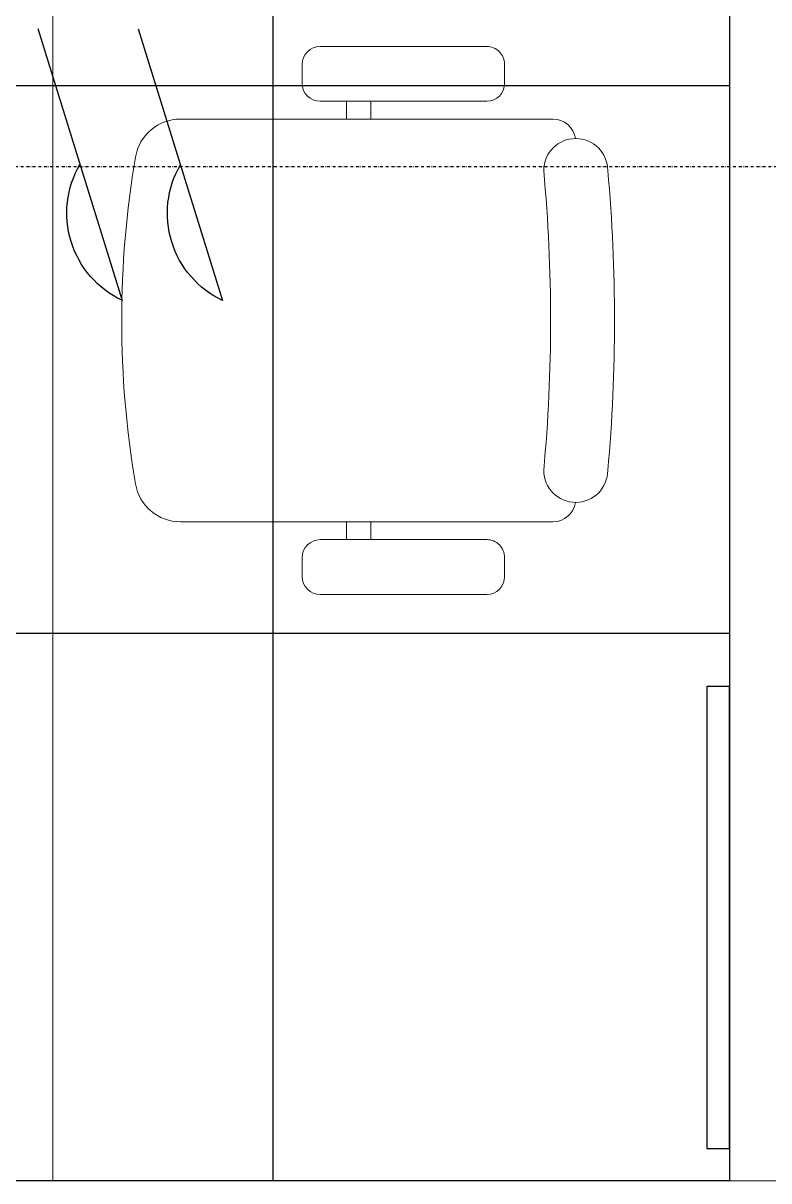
# Model space of a CAD drawing. Extents: x -560814 to 57327, y -29287 to 19916.
# Drawn here: x 23102 to 23919, y -12830 to -11562 of the extents above; entities that cross this region are included whole.
import ezdxf

# ---------------------------------------------------------------- set-up
doc = ezdxf.new("R2010")
doc.units = 0
doc.header["$LTSCALE"] = 0.25
doc.linetypes.add('DASHDOT', pattern=[25.4, 12.7, -6.35, 0, -6.35])
for name, color, linetype in [('0 @ 50', 7, 'Continuous'), ('01-First Floor$0$FALSE CEILING', 251, 'Continuous'), ('01-First Floor$0$X-WHITE glass', 255, 'Continuous'), ('T-WIRE', 140, 'Continuous')]:
    doc.layers.add(name, color=color, linetype=linetype)
for name, color, linetype, lineweight in [('01-First Floor$0$LOADING', 253, 'Continuous', 5), ('01-First Floor$0$NEW Wall', 166, 'Continuous', 5), ('01-First Floor$0$Walls', 251, 'Continuous', 5), ('E-LITE-CLNG-CNDT', 6, 'DASHDOT', 35), ('T-DATA-CLNG-COND', 51, 'DASHDOT', 25)]:
    doc.layers.add(name, color=color, linetype=linetype, lineweight=lineweight)

# ---------------------------------------------------------------- blocks, each defined once
blk = doc.blocks.new('*X241')
at = {"color": 0}
for p, q in [((5, 3), (5, 3)), ((5, 3), (5, 3)), ((5, 3), (5, 3)), ((5, 3), (5, 3)), ((5, 3), (5, 3)), ((5, 3), (5, 3)), ((5, 3), (5, 3)), ((5, 3), (5, 3)), ((5, 3), (5, 3)), ((5, 3), (5, 3)), ((5, 3), (5, 3)), ((5, 3), (5, 3)), ((5, 3), (5, 3)), ((5, 3), (5, 3)), ((5, 3), (5, 3)), ((5, 3), (5, 3)), ((5, 3), (5, 3)), ((5, 3), (5, 3)), ((5, 3), (5, 3)), ((5, 3), (5, 3)), ((5, 3), (5, 3)), ((5, 3), (5, 3)), ((5, 3), (5, 3)), ((5, 3), (5, 3)), ((5, 3), (5, 3)), ((5, 3), (5, 3)), ((5, 3), (5, 3)), ((5, 3), (5, 3)), ((5, 3), (5, 3)), ((5, 3), (5, 3)), ((5, 3), (5, 3)), ((5, 3), (5, 3)), ((5, 3), (5, 3)), ((5, 3), (5, 3)), ((5, 3), (5, 3)), ((5, 3), (5, 3)), ((5, 3), (5, 3)), ((5, 3), (5, 3)), ((5, 3), (5, 3)), ((5, 3), (5, 3)), ((5, 3), (5, 3)), ((5, 3), (5, 3)), ((5, 3), (5, 3)), ((5, 3), (5, 3)), ((5, 3), (5, 3)), ((5, 3), (5, 3)), ((5, 3), (5, 3)), ((5, 3), (5, 3)), ((5, 3), (5, 3)), ((5, 3), (5, 3)), ((5, 3), (5, 3)), ((5, 3), (5, 3)), ((5, 3), (5, 3)), ((5, 3), (5, 3)), ((5, 3), (5, 3)), ((5, 3), (5, 3)), ((5, 3), (5, 3)), ((5, 3), (5, 3)), ((5, 3), (5, 3)), ((5, 3), (5, 3)), ((5, 3), (5, 3)), ((5, 3), (5, 3)), ((5, 3), (5, 3)), ((5, 3), (5, 3)), ((5, 3), (5, 3)), ((5, 3), (5, 3)), ((6, 3), (5, 3)), ((5, 3), (5, 3)), ((6, 3), (5, 3)), ((5, 3), (5, 3)), ((6, 3), (5, 3)), ((5, 3), (5, 3)), ((6, 3), (5, 3)), ((5, 3), (5, 3)), ((5, 3), (5, 3)), ((5, 3), (5, 3)), ((5, 3), (5, 3)), ((5, 3), (5, 3)), ((5, 3), (5, 3)), ((5, 3), (5, 3)), ((5, 3), (5, 3)), ((5, 3), (5, 3)), ((5, 3), (5, 3)), ((5, 3), (5, 3)), ((5, 3), (5, 3)), ((5, 3), (5, 3)), ((5, 3), (5, 3)), ((5, 3), (5, 3)), ((5, 3), (5, 3)), ((5, 3), (5, 3)), ((5, 3), (5, 3)), ((5, 3), (5, 3)), ((5, 3), (5, 3)), ((5, 3), (5, 3)), ((5, 3), (5, 3)), ((5, 3), (5, 3)), ((6, 3), (6, 3)), ((6, 3), (6, 3)), ((6, 3), (6, 3)), ((6, 3), (6, 3)), ((6, 3), (6, 3)), ((6, 3), (6, 3)), ((6, 3), (6, 3)), ((6, 3), (6, 3)), ((6, 3), (6, 3)), ((6, 3), (6, 3)), ((6, 3), (6, 3)), ((6, 3), (6, 3)), ((6, 3), (6, 3)), ((6, 3), (6, 3)), ((6, 3), (6, 3)), ((6, 3), (6, 3)), ((6, 3), (6, 3)), ((6, 3), (6, 3)), ((6, 3), (6, 3)), ((6, 3), (6, 3)), ((6, 3), (6, 3)), ((6, 3), (6, 3)), ((6, 3), (6, 3)), ((6, 3), (6, 3)), ((6, 3), (6, 3)), ((6, 3), (6, 3)), ((6, 3), (6, 3)), ((6, 3), (6, 3)), ((6, 3), (6, 3)), ((6, 3), (6, 3)), ((6, 3), (6, 3)), ((6, 3), (6, 3)), ((6, 3), (6, 3)), ((6, 3), (6, 3)), ((6, 3), (6, 3)), ((6, 3), (6, 3)), ((6, 3), (6, 3)), ((6, 3), (6, 3)), ((6, 3), (6, 3)), ((6, 3), (6, 3)), ((6, 3), (6, 3)), ((6, 3), (6, 3)), ((6, 3), (6, 3)), ((6, 3), (6, 3)), ((6, 3), (6, 3)), ((6, 3), (6, 3)), ((6, 3), (6, 3)), ((6, 3), (6, 3)), ((6, 3), (6, 3)), ((6, 3), (6, 3)), ((6, 3), (6, 3)), ((6, 3), (6, 3)), ((6, 3), (6, 3)), ((6, 3), (6, 3)), ((6, 3), (6, 3)), ((6, 3), (6, 3)), ((6, 3), (6, 3)), ((6, 3), (6, 3)), ((6, 3), (6, 3)), ((6, 3), (6, 3)), ((6, 3), (6, 3)), ((6, 3), (6, 3)), ((6, 3), (6, 3)), ((6, 3), (6, 3)), ((6, 3), (6, 3)), ((6, 3), (6, 3)), ((6, 3), (6, 3)), ((6, 3), (6, 3)), ((6, 3), (6, 3)), ((6, 3), (6, 3)), ((6, 3), (6, 3)), ((6, 3), (6, 3)), ((6, 3), (6, 3)), ((6, 3), (6, 3)), ((6, 3), (6, 3)), ((6, 3), (6, 3)), ((6, 3), (6, 3)), ((6, 3), (6, 3)), ((6, 3), (6, 3)), ((6, 3), (6, 3)), ((6, 3), (6, 3)), ((6, 3), (6, 3)), ((6, 3), (6, 3)), ((6, 3), (6, 3)), ((6, 3), (6, 3)), ((6, 3), (6, 3)), ((6, 3), (6, 3)), ((6, 3), (6, 3)), ((6, 3), (6, 3)), ((6, 3), (6, 3)), ((6, 3), (6, 3)), ((6, 3), (6, 3)), ((6, 3), (6, 3)), ((6, 3), (6, 3)), ((6, 3), (6, 3)), ((6, 3), (6, 3)), ((6, 3), (6, 3)), ((6, 3), (6, 3)), ((6, 3), (6, 3)), ((6, 3), (6, 3)), ((6, 3), (6, 3)), ((6, 3), (6, 3)), ((6, 3), (6, 3)), ((6, 3), (6, 3)), ((6, 3), (6, 3)), ((6, 3), (6, 3)), ((6, 3), (6, 3)), ((6, 3), (6, 3)), ((6, 3), (6, 3)), ((6, 3), (6, 3)), ((6, 3), (6, 3)), ((6, 3), (6, 3)), ((6, 3), (6, 3)), ((6, 3), (6, 3)), ((6, 3), (6, 3)), ((6, 3), (6, 3)), ((6, 3), (6, 3)), ((6, 3), (6, 3)), ((6, 3), (6, 3)), ((6, 3), (6, 3)), ((6, 3), (6, 3)), ((6, 3), (6, 3)), ((6, 3), (6, 3)), ((6, 3), (6, 3)), ((6, 3), (6, 3)), ((6, 3), (6, 3)), ((6, 3), (6, 3)), ((6, 3), (6, 3)), ((6, 3), (6, 3)), ((6, 3), (6, 3)), ((6, 3), (6, 3)), ((6, 3), (6, 3)), ((6, 3), (6, 3)), ((6, 3), (6, 3)), ((6, 3), (6, 3)), ((6, 3), (6, 3)), ((6, 3), (6, 3)), ((6, 3), (6, 3)), ((6, 3), (6, 3)), ((6, 3), (6, 3)), ((6, 3), (6, 3)), ((6, 3), (6, 3)), ((6, 3), (6, 3)), ((6, 3), (6, 3)), ((6, 3), (6, 3)), ((6, 3), (6, 3)), ((6, 3), (6, 3)), ((6, 3), (6, 3)), ((6, 3), (6, 3)), ((6, 3), (6, 3)), ((6, 3), (6, 3)), ((6, 3), (6, 3)), ((6, 3), (6, 3)), ((6, 3), (6, 3)), ((6, 3), (6, 3)), ((6, 3), (6, 3)), ((6, 3), (6, 3)), ((6, 3), (6, 3)), ((6, 3), (6, 3)), ((6, 3), (6, 3)), ((6, 3), (6, 3)), ((6, 3), (6, 3)), ((6, 3), (6, 3)), ((6, 3), (6, 3)), ((6, 3), (6, 3)), ((6, 3), (6, 3)), ((6, 3), (6, 3)), ((6, 3), (6, 3)), ((6, 3), (6, 3)), ((6, 3), (6, 3)), ((6, 3), (6, 3)), ((6, 3), (6, 3)), ((6, 3), (6, 3)), ((6, 3), (6, 3)), ((6, 3), (6, 3)), ((6, 3), (6, 3)), ((6, 3), (6, 3)), ((6, 3), (6, 3)), ((6, 3), (6, 3)), ((6, 3), (6, 3)), ((6, 3), (6, 3)), ((6, 3), (6, 3)), ((6, 3), (6, 3)), ((6, 3), (6, 3)), ((6, 3), (6, 3)), ((6, 3), (6, 3)), ((6, 3), (6, 3)), ((6, 3), (6, 3)), ((6, 3), (6, 3)), ((6, 3), (6, 3)), ((6, 3), (6, 3)), ((6, 3), (6, 3)), ((6, 3), (6, 3)), ((6, 3), (6, 3)), ((6, 3), (6, 3)), ((6, 3), (6, 3)), ((6, 3), (6, 3)), ((6, 3), (6, 3)), ((6, 3), (6, 3)), ((6, 3), (6, 3)), ((6, 3), (6, 3)), ((6, 3), (6, 3)), ((6, 3), (6, 3)), ((6, 3), (6, 3)), ((6, 3), (5, 3)), ((6, 3), (5, 3)), ((6, 3), (5, 3)), ((6, 3), (5, 3)), ((6, 3), (5, 3)), ((6, 3), (6, 3)), ((6, 3), (6, 3)), ((6, 3), (6, 3)), ((6, 3), (6, 3)), ((6, 3), (6, 3)), ((6, 3), (6, 3)), ((6, 3), (6, 3)), ((6, 3), (6, 3)), ((6, 3), (6, 3)), ((6, 3), (6, 3)), ((6, 3), (6, 3)), ((6, 3), (6, 3)), ((6, 3), (6, 3)), ((6, 3), (6, 3)), ((6, 3), (6, 3)), ((6, 3), (6, 3)), ((6, 3), (6, 3)), ((6, 3), (6, 3)), ((6, 3), (6, 3)), ((6, 3), (6, 3)), ((6, 3), (6, 3)), ((6, 3), (6, 3)), ((6, 3), (6, 3)), ((6, 3), (6, 3)), ((6, 3), (6, 3)), ((6, 3), (6, 3)), ((6, 3), (6, 3)), ((6, 3), (6, 3)), ((6, 3), (6, 3)), ((6, 3), (6, 3)), ((6, 3), (6, 3)), ((6, 3), (6, 3)), ((6, 3), (6, 3)), ((6, 3), (6, 3)), ((6, 3), (6, 3)), ((6, 3), (6, 3)), ((6, 3), (6, 3)), ((6, 3), (6, 3)), ((6, 3), (6, 3)), ((6, 3), (6, 3)), ((6, 3), (6, 3)), ((6, 3), (6, 3)), ((6, 3), (6, 3)), ((6, 3), (6, 3)), ((6, 3), (6, 3)), ((6, 3), (6, 3)), ((6, 3), (6, 3)), ((6, 3), (6, 3)), ((6, 3), (6, 3)), ((6, 3), (6, 3)), ((6, 3), (6, 3)), ((6, 3), (6, 3)), ((6, 3), (6, 3)), ((6, 3), (6, 3)), ((6, 3), (6, 3)), ((6, 3), (6, 3)), ((6, 3), (6, 3)), ((6, 3), (6, 3)), ((6, 3), (6, 3)), ((6, 3), (6, 3)), ((6, 3), (6, 3)), ((6, 3), (6, 3)), ((6, 3), (6, 3)), ((6, 3), (6, 3)), ((6, 3), (6, 3)), ((6, 3), (6, 3)), ((6, 3), (6, 3)), ((6, 3), (6, 3)), ((6, 3), (6, 3)), ((6, 3), (6, 3)), ((6, 3), (6, 3)), ((6, 3), (6, 3)), ((6, 3), (6, 3)), ((6, 3), (6, 3)), ((6, 3), (6, 3)), ((6, 3), (6, 3)), ((6, 3), (6, 3)), ((6, 3), (6, 3)), ((6, 3), (6, 3)), ((6, 3), (6, 3)), ((6, 3), (6, 3)), ((6, 3), (6, 3)), ((6, 3), (6, 3)), ((6, 3), (6, 3)), ((6, 3), (6, 3)), ((6, 3), (6, 3)), ((6, 3), (6, 3)), ((6, 3), (6, 3)), ((6, 3), (6, 3)), ((6, 3), (6, 3)), ((6, 3), (6, 3)), ((6, 3), (6, 3)), ((6, 3), (6, 3)), ((6, 3), (6, 3)), ((6, 3), (6, 3)), ((6, 3), (6, 3)), ((6, 3), (6, 3)), ((6, 3), (6, 3)), ((6, 3), (6, 3)), ((6, 3), (6, 3)), ((6, 3), (6, 3)), ((6, 3), (6, 3)), ((6, 3), (6, 3)), ((6, 3), (6, 3)), ((6, 3), (6, 3)), ((6, 3), (6, 3)), ((6, 3), (6, 3)), ((6, 3), (6, 3)), ((6, 3), (6, 3)), ((6, 3), (6, 3)), ((6, 3), (6, 3)), ((6, 3), (6, 3)), ((6, 3), (6, 3)), ((6, 3), (6, 3)), ((6, 3), (6, 3)), ((6, 3), (6, 3)), ((6, 3), (6, 3)), ((6, 3), (6, 3)), ((6, 3), (6, 3)), ((6, 3), (6, 3)), ((6, 3), (6, 3)), ((6, 3), (6, 3)), ((6, 3), (6, 3)), ((6, 3), (6, 3)), ((6, 3), (6, 3)), ((6, 3), (6, 3)), ((6, 3), (6, 3)), ((6, 3), (6, 3)), ((6, 3), (6, 3)), ((6, 3), (6, 3)), ((6, 3), (6, 3)), ((6, 3), (6, 3)), ((6, 3), (6, 3)), ((6, 3), (6, 3)), ((6, 3), (6, 3)), ((6, 3), (6, 3)), ((6, 3), (6, 3)), ((6, 3), (6, 3)), ((6, 3), (6, 3)), ((6, 3), (6, 3)), ((6, 3), (6, 3)), ((6, 3), (6, 3)), ((6, 3), (6, 3)), ((6, 3), (6, 3)), ((6, 3), (6, 3)), ((6, 3), (6, 3)), ((6, 3), (6, 3)), ((6, 3), (6, 3)), ((6, 3), (6, 3)), ((6, 3), (6, 3)), ((6, 3), (6, 3)), ((6, 3), (6, 3)), ((6, 3), (6, 3)), ((6, 3), (6, 3)), ((6, 3), (6, 3)), ((6, 3), (6, 3)), ((6, 3), (6, 3)), ((6, 3), (6, 3)), ((6, 3), (6, 3)), ((6, 3), (6, 3)), ((6, 3), (6, 3)), ((6, 3), (6, 3)), ((6, 3), (6, 3)), ((6, 3), (6, 3)), ((6, 3), (6, 3)), ((6, 3), (6, 3)), ((6, 3), (6, 3)), ((6, 3), (6, 3)), ((6, 3), (6, 3)), ((6, 3), (6, 3)), ((6, 3), (6, 3)), ((6, 3), (6, 3)), ((6, 3), (6, 3)), ((6, 3), (6, 3)), ((6, 3), (6, 3)), ((6, 3), (6, 3)), ((6, 3), (6, 3)), ((6, 3), (6, 3)), ((6, 3), (6, 3)), ((6, 3), (6, 3)), ((6, 3), (6, 3)), ((6, 3), (6, 3)), ((6, 3), (6, 3)), ((6, 3), (6, 3)), ((6, 3), (6, 3)), ((6, 3), (6, 3)), ((6, 3), (6, 3)), ((6, 3), (6, 3)), ((6, 3), (6, 3)), ((6, 3), (6, 3)), ((6, 3), (6, 3)), ((6, 3), (6, 3)), ((6, 3), (6, 3)), ((6, 3), (6, 3)), ((6, 3), (6, 3)), ((6, 3), (6, 3)), ((6, 3), (6, 3)), ((6, 3), (6, 3)), ((6, 3), (6, 3)), ((6, 3), (6, 3)), ((6, 3), (6, 3)), ((6, 3), (6, 3)), ((6, 3), (6, 3)), ((6, 3), (6, 3)), ((6, 3), (6, 3)), ((6, 3), (6, 3)), ((6, 3), (6, 3)), ((6, 3), (6, 3)), ((6, 3), (6, 3)), ((6, 3), (6, 3)), ((6, 3), (6, 3)), ((6, 3), (6, 3)), ((6, 3), (6, 3)), ((6, 3), (6, 3)), ((6, 3), (6, 3)), ((6, 3), (6, 3)), ((6, 3), (6, 3)), ((6, 3), (6, 3)), ((6, 3), (6, 3)), ((6, 3), (6, 3)), ((6, 3), (6, 3)), ((6, 3), (6, 3)), ((6, 3), (6, 3)), ((6, 3), (6, 3)), ((6, 3), (6, 3)), ((6, 3), (6, 3)), ((6, 3), (6, 3)), ((6, 3), (6, 3)), ((6, 3), (6, 3)), ((6, 3), (6, 3)), ((6, 3), (6, 3)), ((6, 3), (6, 3)), ((6, 3), (6, 3)), ((6, 3), (6, 3)), ((6, 3), (6, 3)), ((6, 3), (6, 3)), ((6, 3), (6, 3)), ((6, 3), (6, 3)), ((6, 3), (6, 3)), ((6, 3), (6, 3)), ((6, 3), (6, 3)), ((6, 3), (6, 3)), ((6, 3), (6, 3)), ((6, 3), (6, 3)), ((6, 3), (6, 3)), ((6, 3), (6, 3)), ((6, 3), (6, 3)), ((6, 3), (6, 3)), ((6, 3), (6, 3)), ((6, 3), (6, 3)), ((6, 3), (6, 3)), ((6, 3), (6, 3)), ((6, 3), (6, 3)), ((6, 3), (6, 3)), ((6, 3), (6, 3)), ((6, 3), (6, 3)), ((6, 3), (6, 3)), ((6, 3), (6, 3)), ((6, 3), (6, 3)), ((6, 3), (6, 3)), ((6, 3), (6, 3)), ((6, 3), (6, 3)), ((6, 3), (6, 3)), ((6, 3), (6, 3)), ((6, 3), (6, 3)), ((6, 3), (6, 3)), ((6, 3), (6, 3)), ((6, 3), (6, 3)), ((6, 3), (6, 3)), ((6, 3), (6, 3)), ((6, 3), (6, 3)), ((6, 3), (6, 3)), ((6, 3), (6, 3)), ((6, 3), (6, 3)), ((6, 3), (6, 3)), ((6, 3), (6, 3)), ((6, 3), (6, 3)), ((6, 3), (6, 3)), ((6, 3), (6, 3)), ((6, 3), (6, 3)), ((6, 3), (6, 3)), ((6, 3), (6, 3)), ((6, 3), (6, 3)), ((6, 3), (6, 3)), ((6, 3), (6, 3)), ((6, 3), (6, 3)), ((6, 3), (6, 3)), ((6, 3), (6, 3)), ((6, 3), (6, 3)), ((6, 3), (6, 3)), ((6, 3), (6, 3)), ((6, 3), (6, 3)), ((6, 3), (6, 3)), ((6, 3), (6, 3)), ((6, 3), (6, 3)), ((6, 3), (6, 3)), ((6, 3), (6, 3)), ((6, 3), (6, 3)), ((6, 3), (6, 3)), ((6, 3), (6, 3)), ((6, 3), (6, 3)), ((6, 3), (6, 3)), ((6, 3), (6, 3)), ((6, 3), (6, 3)), ((6, 3), (6, 3)), ((6, 3), (6, 3)), ((6, 3), (6, 3)), ((6, 3), (6, 3)), ((6, 3), (6, 3)), ((6, 3), (6, 3)), ((6, 3), (6, 3)), ((6, 3), (6, 3)), ((6, 3), (6, 3)), ((6, 3), (6, 3)), ((6, 3), (6, 3)), ((6, 3), (6, 3)), ((6, 3), (6, 3))]:
    blk.add_line(p, q, dxfattribs=at)
blk = doc.blocks.new('*X242')
at = {"color": 0}
for p, q in [((13, 1), (13, 1)), ((13, 1), (13, 1)), ((13, 1), (13, 1)), ((13, 1), (13, 1)), ((13, 1), (13, 1)), ((13, 1), (13, 1)), ((13, 1), (13, 1)), ((13, 1), (13, 1)), ((13, 1), (13, 1)), ((13, 1), (13, 1)), ((13, 1), (13, 1)), ((13, 1), (13, 1)), ((13, 1), (13, 1)), ((13, 1), (13, 1)), ((13, 1), (13, 1)), ((13, 1), (14, 1)), ((13, 1), (14, 1)), ((13, 1), (14, 1)), ((13, 1), (13, 1)), ((13, 1), (13, 1)), ((13, 1), (13, 1)), ((13, 1), (13, 1)), ((13, 1), (13, 1)), ((13, 1), (13, 1)), ((13, 1), (13, 1)), ((13, 1), (13, 1)), ((13, 1), (13, 1)), ((13, 1), (13, 1)), ((13, 1), (13, 1)), ((13, 1), (13, 1)), ((13, 1), (13, 1)), ((13, 1), (13, 1)), ((13, 1), (13, 1)), ((13, 1), (13, 1)), ((13, 1), (13, 1)), ((13, 1), (13, 1)), ((13, 1), (13, 1)), ((13, 1), (13, 1)), ((13, 1), (13, 1)), ((13, 1), (13, 1)), ((13, 1), (13, 1)), ((13, 1), (13, 1)), ((13, 1), (13, 1)), ((13, 1), (13, 1)), ((13, 1), (13, 1)), ((13, 1), (13, 1)), ((13, 1), (13, 1)), ((13, 1), (13, 1)), ((13, 1), (13, 1)), ((13, 1), (13, 1)), ((13, 1), (13, 1)), ((13, 1), (13, 1)), ((13, 1), (13, 1)), ((13, 1), (13, 1)), ((13, 1), (13, 1)), ((13, 1), (13, 1)), ((13, 1), (13, 1)), ((13, 1), (13, 1)), ((13, 1), (13, 1)), ((13, 1), (13, 1)), ((13, 1), (13, 1)), ((13, 1), (13, 1)), ((13, 1), (13, 1)), ((13, 1), (13, 1)), ((13, 1), (13, 1)), ((13, 1), (13, 1)), ((13, 1), (13, 1)), ((13, 1), (13, 1)), ((13, 1), (13, 1)), ((13, 1), (13, 1)), ((13, 1), (13, 1)), ((13, 1), (13, 1)), ((13, 1), (13, 1)), ((13, 1), (13, 1)), ((13, 1), (13, 1)), ((13, 1), (13, 1)), ((13, 1), (13, 1)), ((13, 1), (13, 1)), ((13, 1), (13, 1)), ((13, 1), (13, 1)), ((13, 1), (13, 1)), ((13, 1), (13, 1)), ((13, 1), (13, 1)), ((13, 1), (13, 1)), ((13, 1), (13, 1)), ((13, 1), (13, 1)), ((13, 1), (13, 1)), ((13, 1), (13, 1)), ((13, 1), (13, 1)), ((13, 1), (13, 1)), ((13, 1), (13, 1)), ((13, 1), (13, 1)), ((13, 1), (13, 1)), ((13, 1), (13, 1)), ((13, 1), (13, 1)), ((13, 1), (13, 1)), ((13, 1), (13, 1)), ((13, 1), (13, 1)), ((13, 1), (13, 1)), ((13, 1), (13, 1)), ((13, 1), (13, 1)), ((13, 1), (13, 1)), ((13, 1), (13, 1)), ((13, 1), (13, 1)), ((13, 1), (13, 1)), ((13, 1), (13, 1)), ((13, 1), (13, 1)), ((13, 1), (13, 1)), ((13, 1), (13, 1)), ((13, 1), (13, 1)), ((13, 1), (13, 1)), ((13, 1), (13, 1)), ((13, 1), (13, 1)), ((13, 1), (13, 1)), ((13, 1), (13, 1)), ((13, 1), (13, 1)), ((13, 1), (13, 1)), ((13, 1), (13, 1)), ((13, 1), (13, 1)), ((13, 1), (13, 1)), ((13, 1), (13, 1)), ((13, 1), (13, 1)), ((13, 1), (13, 1)), ((13, 1), (14, 1)), ((13, 0), (13, 0)), ((13, 0), (13, 0)), ((13, 0), (13, 0)), ((13, 0), (13, 0)), ((13, 0), (13, 0)), ((13, 0), (13, 0)), ((13, 0), (13, 0)), ((13, 0), (13, 0)), ((13, 0), (13, 0)), ((13, 0), (13, 0)), ((13, 0), (13, 0)), ((13, 0), (13, 0)), ((13, 0), (13, 0)), ((13, 0), (13, 0)), ((13, 0), (13, 0)), ((13, 0), (13, 0)), ((13, 0), (13, 0)), ((13, 0), (13, 0)), ((13, 0), (13, 0)), ((13, 0), (13, 0)), ((13, 0), (13, 0)), ((13, 0), (13, 0)), ((13, 0), (13, 0)), ((13, 0), (13, 0)), ((13, 0), (13, 0)), ((13, 0), (13, 0)), ((13, 0), (13, 0)), ((13, 0), (13, 0)), ((13, 0), (13, 0)), ((13, 0), (13, 0)), ((13, 0), (13, 0)), ((13, 0), (13, 0)), ((13, 0), (13, 0)), ((13, 0), (13, 0)), ((13, 0), (13, 0)), ((13, 0), (13, 0)), ((13, 0), (13, 0)), ((13, 0), (13, 0)), ((13, 0), (13, 0)), ((13, 0), (13, 0)), ((13, 0), (13, 0)), ((13, 0), (13, 0)), ((13, 0), (13, 0)), ((13, 0), (13, 0)), ((13, 0), (13, 0)), ((13, 0), (13, 0)), ((13, 0), (13, 0)), ((13, 0), (13, 0)), ((13, 0), (14, 0)), ((13, 0), (14, 0)), ((13, 0), (13, 0)), ((13, 0), (14, 0)), ((14, 1), (14, 1)), ((14, 1), (14, 1)), ((14, 1), (14, 1)), ((14, 1), (14, 1)), ((14, 1), (14, 1)), ((14, 1), (14, 1)), ((14, 1), (14, 1)), ((14, 1), (14, 1)), ((14, 1), (14, 1)), ((14, 1), (14, 1)), ((14, 1), (14, 1)), ((14, 1), (14, 1)), ((14, 1), (14, 1)), ((14, 1), (14, 1)), ((14, 1), (14, 1)), ((14, 1), (14, 1)), ((14, 1), (14, 1)), ((14, 1), (14, 1)), ((14, 1), (14, 1)), ((14, 1), (14, 1)), ((14, 1), (14, 1)), ((14, 1), (14, 1)), ((14, 1), (14, 1)), ((14, 1), (14, 1)), ((14, 1), (14, 1)), ((14, 1), (14, 1)), ((14, 1), (14, 1)), ((14, 1), (14, 1)), ((14, 1), (14, 1)), ((14, 1), (14, 1)), ((14, 1), (14, 1)), ((14, 1), (14, 1)), ((14, 1), (14, 1)), ((14, 1), (14, 1)), ((14, 1), (14, 1)), ((14, 1), (14, 1)), ((14, 1), (14, 1)), ((14, 1), (14, 1)), ((14, 1), (14, 1)), ((14, 1), (14, 1)), ((14, 1), (14, 1)), ((14, 1), (14, 1)), ((14, 1), (14, 1)), ((14, 1), (14, 1)), ((14, 1), (14, 1)), ((14, 1), (14, 1)), ((14, 1), (14, 1)), ((14, 1), (14, 1)), ((14, 1), (14, 1)), ((14, 1), (14, 1)), ((14, 1), (14, 1)), ((14, 1), (14, 1)), ((14, 1), (14, 1)), ((14, 1), (14, 1)), ((14, 1), (14, 1)), ((14, 1), (14, 1)), ((14, 1), (14, 1)), ((14, 1), (14, 1)), ((14, 1), (14, 1)), ((14, 1), (14, 1)), ((14, 1), (14, 1)), ((14, 1), (14, 1)), ((14, 1), (14, 1)), ((14, 1), (14, 1)), ((14, 1), (14, 1)), ((14, 1), (14, 1)), ((14, 1), (14, 1)), ((14, 1), (14, 1)), ((14, 1), (14, 1)), ((14, 1), (14, 1)), ((14, 1), (14, 1)), ((14, 1), (14, 1)), ((14, 1), (14, 1)), ((14, 1), (14, 1)), ((14, 1), (14, 1)), ((14, 1), (14, 1)), ((14, 1), (14, 1)), ((14, 1), (14, 1)), ((14, 1), (14, 1)), ((14, 1), (14, 1)), ((14, 1), (14, 1)), ((14, 1), (14, 1)), ((14, 1), (14, 1)), ((14, 1), (14, 1)), ((14, 1), (14, 1)), ((14, 1), (14, 1)), ((14, 1), (14, 1)), ((14, 1), (14, 1)), ((14, 1), (14, 1)), ((14, 1), (14, 1)), ((14, 1), (14, 1)), ((14, 1), (14, 1)), ((14, 1), (14, 1)), ((14, 1), (14, 1)), ((14, 0), (14, 0)), ((14, 0), (14, 0)), ((14, 0), (14, 0)), ((14, 0), (14, 0)), ((14, 0), (14, 0)), ((14, 0), (14, 0)), ((14, 0), (14, 0)), ((14, 0), (14, 0)), ((14, 0), (14, 0)), ((14, 0), (14, 0)), ((14, 0), (14, 0)), ((14, 0), (14, 0)), ((14, 0), (14, 0)), ((14, 0), (14, 0)), ((14, 0), (14, 0)), ((14, 0), (14, 0)), ((14, 0), (14, 0)), ((14, 0), (14, 0)), ((14, 0), (14, 0)), ((14, 0), (14, 0)), ((14, 0), (14, 0)), ((14, 0), (14, 0)), ((14, 0), (14, 0)), ((14, 0), (14, 0)), ((14, 0), (14, 0)), ((14, 0), (14, 0)), ((14, 0), (14, 0)), ((14, 0), (14, 0)), ((14, 0), (14, 0)), ((14, 0), (14, 0)), ((14, 0), (14, 0)), ((14, 0), (14, 0)), ((14, 0), (14, 0)), ((14, 0), (14, 0)), ((14, 0), (14, 0)), ((14, 0), (14, 0)), ((14, 0), (14, 0)), ((14, 0), (14, 0)), ((14, 0), (14, 0)), ((14, 0), (14, 0)), ((14, 0), (14, 0)), ((14, 0), (14, 0)), ((14, 0), (14, 0)), ((14, 0), (14, 0)), ((14, 0), (14, 0)), ((14, 0), (14, 0)), ((14, 0), (14, 0)), ((14, 0), (14, 0)), ((13, 0), (13, 0)), ((13, 0), (14, 0)), ((13, 0), (13, 0)), ((13, 0), (14, 0)), ((13, 0), (13, 0)), ((13, 0), (14, 0)), ((13, 0), (13, 0)), ((13, 0), (13, 0)), ((13, 0), (13, 0)), ((13, 0), (13, 0)), ((13, 0), (14, 0)), ((13, 0), (13, 0)), ((13, 0), (14, 0)), ((13, 0), (13, 0)), ((13, 0), (14, 0)), ((13, 0), (13, 0)), ((13, 0), (14, 0)), ((13, 0), (13, 0)), ((13, 0), (14, 0)), ((13, 0), (13, 0)), ((13, 0), (14, 0)), ((13, 0), (13, 0)), ((13, 0), (14, 0)), ((13, 0), (13, 0)), ((13, 0), (13, 0)), ((13, 0), (13, 0)), ((13, 0), (14, 0)), ((13, 0), (13, 0)), ((13, 0), (14, 0)), ((13, 0), (13, 0)), ((13, 0), (14, 0)), ((13, 0), (13, 0)), ((13, 0), (14, 0)), ((13, 0), (13, 0)), ((13, 0), (13, 0)), ((13, 0), (13, 0)), ((13, 0), (13, 0)), ((13, 0), (13, 0)), ((13, 0), (13, 0)), ((13, 0), (13, 0)), ((13, 0), (13, 0)), ((13, 0), (13, 0)), ((13, 0), (13, 0)), ((13, 0), (13, 0)), ((13, 0), (13, 0)), ((13, 0), (13, 0)), ((13, 0), (13, 0)), ((13, 0), (13, 0)), ((13, 0), (13, 0)), ((13, 0), (13, 0)), ((13, 0), (13, 0)), ((13, 0), (13, 0)), ((13, 0), (13, 0)), ((13, 0), (13, 0)), ((13, 0), (13, 0)), ((13, 0), (13, 0)), ((13, 0), (13, 0)), ((13, 0), (13, 0)), ((13, 0), (13, 0)), ((13, 0), (13, 0)), ((13, 0), (13, 0)), ((13, 0), (13, 0)), ((13, 0), (13, 0)), ((13, 0), (13, 0)), ((13, -1), (13, -1)), ((13, -1), (13, -1)), ((13, -1), (13, -1)), ((13, -1), (13, -1)), ((13, -1), (13, -1)), ((13, -1), (14, -1)), ((13, -1), (13, -1)), ((14, 0), (14, 0)), ((14, 0), (14, 0)), ((14, 0), (14, 0)), ((14, 0), (14, 0)), ((14, 0), (14, 0)), ((14, 0), (14, 0)), ((14, 0), (14, 0)), ((14, 0), (14, 0)), ((14, 0), (14, 0)), ((14, 0), (14, 0)), ((14, 0), (14, 0)), ((14, 0), (14, 0)), ((14, 0), (14, 0)), ((14, 0), (14, 0)), ((14, 0), (14, 0)), ((13, 0), (14, 0)), ((14, 0), (14, 0)), ((14, 0), (14, 0)), ((14, 0), (14, 0)), ((14, 0), (14, 0)), ((14, 0), (14, 0)), ((14, 0), (14, 0)), ((14, 0), (14, 0)), ((14, 0), (14, 0)), ((14, 0), (14, 0)), ((14, 0), (14, 0)), ((14, 0), (14, 0)), ((14, 0), (14, 0)), ((14, 0), (14, 0)), ((14, 0), (14, 0)), ((14, 0), (14, 0)), ((14, 0), (14, 0)), ((14, 0), (14, 0)), ((14, 0), (14, 0)), ((14, 0), (14, 0)), ((14, 0), (14, 0)), ((14, 0), (14, 0)), ((14, 0), (14, 0)), ((14, 0), (14, 0)), ((14, 0), (14, 0)), ((14, 0), (14, 0)), ((14, 0), (14, 0)), ((14, 0), (14, 0)), ((14, 0), (14, 0)), ((14, 0), (14, 0)), ((14, 0), (14, 0)), ((14, 0), (14, 0)), ((14, 0), (14, 0)), ((14, 0), (14, 0)), ((14, 0), (14, 0)), ((14, -1), (14, -1)), ((14, -1), (14, -1)), ((14, -1), (14, -1)), ((14, -1), (14, -1)), ((14, -1), (14, -1))]:
    blk.add_line(p, q, dxfattribs=at)
blk = doc.blocks.new('01-First Floor$0$GF21018-P')
at = {"color": 0}
for p, q in [((-0.2207, 0.4756), (-0.2207, 0.0675)), ((0.2205, 0.4756), (0.2205, 0.0675)), ((-0.2806, 0.3422), (-0.2598, 0.3422)), ((0.2596, 0.3422), (0.2804, 0.3422)), ((-0.3002, 0.3226), (-0.3002, 0.14)), ((-0.2402, 0.3226), (-0.2402, 0.14)), ((0.24, 0.3226), (0.24, 0.14)), ((0.3, 0.3226), (0.3, 0.14)), ((-0.2402, 0.2937), (-0.2207, 0.2937)), ((0.2205, 0.2937), (0.24, 0.2937)), ((-0.2402, 0.2671), (-0.2207, 0.2671)), ((0.2205, 0.2671), (0.24, 0.2671)), ((-0.2806, 0.1204), (-0.2598, 0.1204)), ((0.2596, 0.1204), (0.2804, 0.1204))]:
    blk.add_line(p, q, dxfattribs=at)
for points in [[(0.24, 0.2937), (0.24, 0.2937), (0.24, 0.2937), (0.24, 0.2937), (0.24, 0.2937), (0.24, 0.2937), (0.24, 0.2937), (0.24, 0.2937), (0.24, 0.2937), (0.24, 0.2937), (0.24, 0.2937), (0.24, 0.2937), (0.24, 0.2937), (0.24, 0.2937), (0.24, 0.2937), (0.24, 0.2937), (0.24, 0.2937), (0.24, 0.2937), (0.24, 0.2937), (0.24, 0.2937), (0.24, 0.2937), (0.24, 0.2937), (0.24, 0.2937), (0.24, 0.2937), (0.24, 0.2937), (0.24, 0.2937), (0.24, 0.2937), (0.24, 0.2937), (0.24, 0.2937), (0.24, 0.2937), (0.24, 0.2937), (0.24, 0.2937), (0.24, 0.2937), (0.24, 0.2937), (0.24, 0.2937), (0.24, 0.2937), (0.24, 0.2937), (0.24, 0.2937), (0.24, 0.2937), (0.24, 0.2937), (0.24, 0.2937), (0.24, 0.2937), (0.24, 0.2937), (0.24, 0.2937), (0.24, 0.2937), (0.24, 0.2937), (0.24, 0.2937), (0.24, 0.2937), (0.24, 0.2937), (0.24, 0.2937), (0.24, 0.2937), (0.24, 0.2937), (0.24, 0.2937), (0.24, 0.2937), (0.24, 0.2937), (0.24, 0.2937), (0.24, 0.2937), (0.24, 0.2937), (0.24, 0.2937), (0.24, 0.2937), (0.24, 0.2937), (0.24, 0.2937), (0.24, 0.2937), (0.24, 0.2937), (0.24, 0.2937), (0.24, 0.2937), (0.24, 0.2937), (0.24, 0.2937), (0.24, 0.2937), (0.24, 0.2937), (0.24, 0.2937), (0.24, 0.2937), (0.24, 0.2937), (0.24, 0.2937), (0.24, 0.2937), (0.24, 0.2937), (0.24, 0.2937), (0.24, 0.2937), (0.24, 0.2937), (0.24, 0.2937), (0.24, 0.2937), (0.24, 0.2937), (0.24, 0.2937), (0.24, 0.2937), (0.24, 0.2937), (0.24, 0.2937), (0.24, 0.2937), (0.24, 0.2937), (0.24, 0.2937), (0.24, 0.2937), (0.24, 0.2937), (0.24, 0.2937), (0.24, 0.2937), (0.24, 0.2937), (0.24, 0.2937), (0.24, 0.2937), (0.24, 0.2937), (0.24, 0.2937), (0.24, 0.2937), (0.24, 0.2937), (0.24, 0.2937), (0.24, 0.2937), (0.24, 0.2937), (0.24, 0.2937), (0.24, 0.2937), (0.24, 0.2937), (0.24, 0.2937), (0.24, 0.2937), (0.24, 0.2937), (0.24, 0.2937), (0.24, 0.2937), (0.24, 0.2937), (0.24, 0.2937), (0.24, 0.2937), (0.24, 0.2937), (0.24, 0.2937), (0.24, 0.2937), (0.24, 0.2937), (0.24, 0.2937), (0.24, 0.2937), (0.24, 0.2937), (0.24, 0.2937), (0.24, 0.2937), (0.24, 0.2937), (0.24, 0.2937), (0.24, 0.2937), (0.24, 0.2937), (0.24, 0.2937), (0.24, 0.2937), (0.24, 0.2937), (0.24, 0.2937), (0.24, 0.2937), (0.24, 0.2937), (0.24, 0.2937), (0.24, 0.2937), (0.24, 0.2937), (0.24, 0.2937), (0.24, 0.2937), (0.24, 0.2937), (0.24, 0.2937), (0.24, 0.2937), (0.24, 0.2937), (0.24, 0.2937), (0.24, 0.2937), (0.24, 0.2937), (0.24, 0.2937), (0.24, 0.2937), (0.24, 0.2937), (0.24, 0.2937), (0.24, 0.2937), (0.24, 0.2937), (0.24, 0.2937), (0.24, 0.2937), (0.24, 0.2937), (0.24, 0.2937), (0.24, 0.2937), (0.24, 0.2937), (0.24, 0.2937), (0.24, 0.2937), (0.24, 0.2937), (0.24, 0.2937), (0.24, 0.2937), (0.24, 0.2937), (0.24, 0.2937), (0.24, 0.2937), (0.24, 0.2937), (0.24, 0.2937), (0.24, 0.2937), (0.24, 0.2937), (0.24, 0.2937), (0.24, 0.2937), (0.24, 0.2937), (0.24, 0.2937), (0.24, 0.2937), (0.24, 0.2937), (0.24, 0.2937), (0.24, 0.2937), (0.24, 0.2937), (0.24, 0.2937), (0.24, 0.2937), (0.24, 0.2937), (0.24, 0.2937), (0.24, 0.2937), (0.24, 0.2937), (0.24, 0.2937), (0.24, 0.2937), (0.24, 0.2937), (0.24, 0.2937), (0.24, 0.2937), (0.24, 0.2937), (0.24, 0.2937), (0.24, 0.2937), (0.24, 0.2937), (0.24, 0.2937), (0.24, 0.2937), (0.24, 0.2937), (0.24, 0.2937), (0.24, 0.2937), (0.24, 0.2937), (0.24, 0.2937), (0.24, 0.2937), (0.24, 0.2937), (0.24, 0.2937), (0.24, 0.2937), (0.24, 0.2937), (0.24, 0.2937), (0.24, 0.2937), (0.24, 0.2937), (0.24, 0.2937), (0.24, 0.2937), (0.24, 0.2937), (0.24, 0.2937), (0.24, 0.2937), (0.24, 0.2937), (0.24, 0.2937), (0.24, 0.2937), (0.24, 0.2937), (0.24, 0.2937), (0.24, 0.2937), (0.24, 0.2937), (0.24, 0.2937), (0.24, 0.2937), (0.24, 0.2937), (0.24, 0.2937), (0.24, 0.2937), (0.24, 0.2937), (0.24, 0.2937), (0.24, 0.2937), (0.24, 0.2937), (0.24, 0.2937), (0.24, 0.2937), (0.24, 0.2937), (0.24, 0.2937), (0.24, 0.2937), (0.24, 0.2937), (0.24, 0.2937), (0.24, 0.2937), (0.24, 0.2937), (0.24, 0.2937), (0.24, 0.2937), (0.24, 0.2937), (0.24, 0.2937), (0.24, 0.2937), (0.24, 0.2937), (0.24, 0.2937), (0.24, 0.2937), (0.24, 0.2937), (0.24, 0.2937), (0.24, 0.2937), (0.24, 0.2937), (0.24, 0.2937), (0.24, 0.2937), (0.24, 0.2937), (0.24, 0.2937), (0.24, 0.2937), (0.24, 0.2937), (0.24, 0.2937), (0.24, 0.2937), (0.24, 0.2937), (0.24, 0.2937), (0.24, 0.2937), (0.24, 0.2937), (0.24, 0.2937), (0.24, 0.2937), (0.24, 0.2937), (0.24, 0.2937), (0.24, 0.2937), (0.24, 0.2937), (0.24, 0.2937), (0.24, 0.2937), (0.24, 0.2937), (0.24, 0.2937), (0.24, 0.2937), (0.24, 0.2937), (0.24, 0.2937), (0.24, 0.2937), (0.24, 0.2937)], [(0.24, 0.2937), (0.24, 0.2937), (0.24, 0.2937), (0.24, 0.2937), (0.24, 0.2937), (0.24, 0.2937), (0.24, 0.2937), (0.24, 0.2937), (0.24, 0.2937), (0.24, 0.2937), (0.24, 0.2937), (0.24, 0.2937), (0.24, 0.2937), (0.24, 0.2937), (0.24, 0.2937), (0.24, 0.2937), (0.24, 0.2937), (0.24, 0.2937), (0.24, 0.2937), (0.24, 0.2937), (0.24, 0.2937), (0.24, 0.2937), (0.24, 0.2937), (0.24, 0.2937), (0.24, 0.2937), (0.24, 0.2937), (0.24, 0.2937), (0.24, 0.2937), (0.24, 0.2937), (0.24, 0.2937), (0.24, 0.2937), (0.24, 0.2937), (0.24, 0.2937), (0.24, 0.2937), (0.24, 0.2937), (0.24, 0.2937), (0.24, 0.2937), (0.24, 0.2937), (0.24, 0.2937), (0.24, 0.2937), (0.24, 0.2937), (0.24, 0.2937), (0.24, 0.2937), (0.24, 0.2937), (0.24, 0.2937), (0.24, 0.2937), (0.24, 0.2937), (0.24, 0.2937), (0.24, 0.2937), (0.24, 0.2937), (0.24, 0.2937), (0.24, 0.2937), (0.24, 0.2937), (0.24, 0.2937), (0.24, 0.2937), (0.24, 0.2937), (0.24, 0.2937), (0.24, 0.2937), (0.24, 0.2937), (0.24, 0.2937), (0.24, 0.2937), (0.24, 0.2937), (0.24, 0.2937), (0.24, 0.2937), (0.24, 0.2937), (0.24, 0.2937), (0.24, 0.2937), (0.24, 0.2937), (0.24, 0.2937), (0.24, 0.2937), (0.24, 0.2937), (0.24, 0.2937), (0.24, 0.2937), (0.24, 0.2937), (0.24, 0.2937), (0.24, 0.2937), (0.24, 0.2937), (0.24, 0.2937), (0.24, 0.2937), (0.24, 0.2937), (0.24, 0.2937), (0.24, 0.2937), (0.24, 0.2937), (0.24, 0.2937), (0.24, 0.2937), (0.24, 0.2937), (0.24, 0.2937), (0.24, 0.2937), (0.24, 0.2937), (0.24, 0.2937), (0.24, 0.2937), (0.24, 0.2937), (0.24, 0.2937), (0.24, 0.2937), (0.24, 0.2937), (0.24, 0.2937), (0.24, 0.2937), (0.24, 0.2937), (0.24, 0.2937), (0.24, 0.2937), (0.24, 0.2937), (0.24, 0.2937), (0.24, 0.2937), (0.24, 0.2937), (0.24, 0.2937), (0.24, 0.2937), (0.24, 0.2937), (0.24, 0.2937), (0.24, 0.2937), (0.24, 0.2937), (0.24, 0.2937), (0.24, 0.2937), (0.24, 0.2937), (0.24, 0.2937), (0.24, 0.2937), (0.24, 0.2937), (0.24, 0.2937), (0.24, 0.2937), (0.24, 0.2937), (0.24, 0.2937), (0.24, 0.2937), (0.24, 0.2937), (0.24, 0.2937), (0.24, 0.2937), (0.24, 0.2937), (0.24, 0.2937), (0.24, 0.2937), (0.24, 0.2937), (0.24, 0.2937), (0.24, 0.2937), (0.24, 0.2937), (0.24, 0.2937), (0.24, 0.2937), (0.24, 0.2937), (0.24, 0.2937), (0.24, 0.2937), (0.24, 0.2937), (0.24, 0.2937), (0.24, 0.2937), (0.24, 0.2937), (0.24, 0.2937), (0.24, 0.2937), (0.24, 0.2937), (0.24, 0.2937), (0.24, 0.2937), (0.24, 0.2937), (0.24, 0.2937), (0.24, 0.2937), (0.24, 0.2937), (0.24, 0.2937), (0.24, 0.2937), (0.24, 0.2937), (0.24, 0.2937), (0.24, 0.2937), (0.24, 0.2937), (0.24, 0.2937), (0.24, 0.2937), (0.24, 0.2937), (0.24, 0.2937), (0.24, 0.2937), (0.24, 0.2937), (0.24, 0.2937), (0.24, 0.2937), (0.24, 0.2937), (0.24, 0.2937), (0.24, 0.2937), (0.24, 0.2937), (0.24, 0.2937), (0.24, 0.2937), (0.24, 0.2937), (0.24, 0.2937), (0.24, 0.2937), (0.24, 0.2937), (0.24, 0.2937), (0.24, 0.2937), (0.24, 0.2937), (0.24, 0.2937), (0.24, 0.2937), (0.24, 0.2937), (0.24, 0.2937), (0.24, 0.2937), (0.24, 0.2937), (0.24, 0.2937), (0.24, 0.2937), (0.24, 0.2937), (0.24, 0.2937), (0.24, 0.2937), (0.24, 0.2937), (0.24, 0.2937), (0.24, 0.2937), (0.24, 0.2937), (0.24, 0.2937), (0.24, 0.2937), (0.24, 0.2937), (0.24, 0.2937), (0.24, 0.2937), (0.24, 0.2937), (0.24, 0.2937), (0.24, 0.2937), (0.24, 0.2937), (0.24, 0.2937), (0.24, 0.2937), (0.24, 0.2937), (0.24, 0.2937), (0.24, 0.2937), (0.24, 0.2937), (0.24, 0.2937), (0.24, 0.2937), (0.24, 0.2937), (0.24, 0.2937), (0.24, 0.2937), (0.24, 0.2937), (0.24, 0.2937), (0.24, 0.2937), (0.24, 0.2937), (0.24, 0.2937), (0.24, 0.2937), (0.24, 0.2937), (0.24, 0.2937)], [(0.24, 0.2937), (0.24, 0.2937), (0.24, 0.2937), (0.24, 0.2937), (0.24, 0.2937), (0.24, 0.2937), (0.24, 0.2937), (0.24, 0.2937), (0.24, 0.2937), (0.24, 0.2937), (0.24, 0.2937), (0.24, 0.2937), (0.24, 0.2937), (0.24, 0.2937), (0.24, 0.2937), (0.24, 0.2937), (0.24, 0.2937), (0.24, 0.2937), (0.24, 0.2937), (0.24, 0.2937), (0.24, 0.2937), (0.24, 0.2937), (0.24, 0.2937), (0.24, 0.2937), (0.24, 0.2937), (0.24, 0.2937), (0.24, 0.2937), (0.24, 0.2937), (0.24, 0.2937), (0.24, 0.2937), (0.24, 0.2937), (0.24, 0.2937), (0.24, 0.2937), (0.24, 0.2937), (0.24, 0.2937), (0.24, 0.2937), (0.24, 0.2937), (0.24, 0.2937), (0.24, 0.2937), (0.24, 0.2937), (0.24, 0.2937), (0.24, 0.2937), (0.24, 0.2937), (0.24, 0.2937), (0.24, 0.2937), (0.24, 0.2937), (0.24, 0.2937), (0.24, 0.2937), (0.24, 0.2937), (0.24, 0.2937), (0.24, 0.2937), (0.24, 0.2937), (0.24, 0.2937), (0.24, 0.2937), (0.24, 0.2937), (0.24, 0.2937), (0.24, 0.2937), (0.24, 0.2937), (0.24, 0.2937), (0.24, 0.2937), (0.24, 0.2937), (0.24, 0.2937), (0.24, 0.2937), (0.24, 0.2937), (0.24, 0.2937), (0.24, 0.2937), (0.24, 0.2937), (0.24, 0.2937), (0.24, 0.2937), (0.24, 0.2937), (0.24, 0.2937), (0.24, 0.2937), (0.24, 0.2937), (0.24, 0.2937), (0.24, 0.2937), (0.24, 0.2937), (0.24, 0.2937), (0.24, 0.2937), (0.24, 0.2937), (0.24, 0.2937), (0.24, 0.2937), (0.24, 0.2937), (0.24, 0.2937), (0.24, 0.2937), (0.24, 0.2937), (0.24, 0.2937), (0.24, 0.2937), (0.24, 0.2937), (0.24, 0.2937), (0.24, 0.2937), (0.24, 0.2937), (0.24, 0.2937), (0.24, 0.2937), (0.24, 0.2937), (0.24, 0.2937), (0.24, 0.2937), (0.24, 0.2937), (0.24, 0.2937), (0.24, 0.2937), (0.24, 0.2937), (0.24, 0.2937), (0.24, 0.2937), (0.24, 0.2937), (0.24, 0.2937), (0.24, 0.2937), (0.24, 0.2937), (0.24, 0.2937), (0.24, 0.2937), (0.24, 0.2937), (0.24, 0.2937), (0.24, 0.2937), (0.24, 0.2937), (0.24, 0.2937), (0.24, 0.2937), (0.24, 0.2937), (0.24, 0.2937), (0.24, 0.2937), (0.24, 0.2937), (0.24, 0.2937), (0.24, 0.2937), (0.24, 0.2937), (0.24, 0.2937), (0.24, 0.2937), (0.24, 0.2937), (0.24, 0.2937), (0.24, 0.2937), (0.24, 0.2937), (0.24, 0.2937), (0.24, 0.2937), (0.24, 0.2937), (0.24, 0.2937), (0.24, 0.2937), (0.24, 0.2937), (0.24, 0.2937), (0.24, 0.2937), (0.24, 0.2937), (0.24, 0.2937), (0.24, 0.2937), (0.24, 0.2937), (0.24, 0.2937), (0.24, 0.2937), (0.24, 0.2937), (0.24, 0.2937), (0.24, 0.2937), (0.24, 0.2937), (0.24, 0.2937), (0.24, 0.2937), (0.24, 0.2937), (0.24, 0.2937), (0.24, 0.2937), (0.24, 0.2937), (0.24, 0.2937), (0.24, 0.2937), (0.24, 0.2937), (0.24, 0.2937), (0.24, 0.2937), (0.24, 0.2937), (0.24, 0.2937), (0.24, 0.2937), (0.24, 0.2937), (0.24, 0.2937), (0.24, 0.2937), (0.24, 0.2937), (0.24, 0.2937), (0.24, 0.2937), (0.24, 0.2937), (0.24, 0.2937), (0.24, 0.2937), (0.24, 0.2937), (0.24, 0.2937), (0.24, 0.2937), (0.24, 0.2937), (0.24, 0.2937), (0.24, 0.2937), (0.24, 0.2937), (0.24, 0.2937), (0.24, 0.2937), (0.24, 0.2937), (0.24, 0.2937), (0.24, 0.2937), (0.24, 0.2937), (0.24, 0.2937), (0.24, 0.2937), (0.24, 0.2937), (0.24, 0.2937), (0.24, 0.2937), (0.24, 0.2937), (0.24, 0.2937), (0.24, 0.2937), (0.24, 0.2937), (0.24, 0.2937), (0.24, 0.2937), (0.24, 0.2937), (0.24, 0.2937), (0.24, 0.2937), (0.24, 0.2937), (0.24, 0.2937), (0.24, 0.2937), (0.24, 0.2937), (0.24, 0.2937), (0.24, 0.2937), (0.24, 0.2937), (0.24, 0.2937), (0.24, 0.2937), (0.24, 0.2937), (0.24, 0.2937), (0.24, 0.2937), (0.24, 0.2937), (0.24, 0.2937), (0.24, 0.2937), (0.24, 0.2937), (0.24, 0.2937), (0.24, 0.2937), (0.24, 0.2937)]]:
    blk.add_lwpolyline(points, close=True, dxfattribs=at)
for centre, radius, start, end in [((-0.0001, -0.5295), 1.0695, 80.3671, 99.6329), ((-0.1707, 0.4756), 0.05, 99.6329, 180), ((0.1705, 0.4756), 0.05, 0, 80.3671), ((-0.2806, 0.3226), 0.0196, 90, 180), ((-0.2598, 0.3226), 0.0196, 360, 90), ((0.2596, 0.3226), 0.0196, 90, 180), ((0.2804, 0.3226), 0.0196, 0, 90), ((-0.2806, 0.14), 0.0196, 180, 270), ((-0.2598, 0.14), 0.0196, 270, 360), ((0.2596, 0.14), 0.0196, 180, 270), ((0.2804, 0.14), 0.0196, 270, 0), ((-0.1643, 0.0425), 0.0351, 90, 270), ((0, 1.8467), 1.7767, 264.6946, 275.3053), ((0.1641, 0.0425), 0.0351, 270, 90), ((-0.1957, 0.0675), 0.025, 180, 261.4721), ((0.1955, 0.0675), 0.025, 278.5279, 360), ((0, 1.8314), 1.8314, 264.8532, 275.147)]:
    blk.add_arc(centre, radius, start, end, dxfattribs=at)
at = {"layer": '01-First Floor$0$NEW Wall', "color": 0, "linetype": 'Continuous'}
for points in [[(0.24, 0.2937), (0.24, 0.2937), (0.24, 0.2937), (0.24, 0.2937), (0.24, 0.2937), (0.24, 0.2937), (0.24, 0.2937), (0.24, 0.2937)], [(0.24, 0.2937), (0.24, 0.2937), (0.24, 0.2937), (0.24, 0.2937), (0.24, 0.2937), (0.24, 0.2937), (0.24, 0.2937)], [(0.24, 0.2937), (0.24, 0.2937), (0.24, 0.2937), (0.24, 0.2937), (0.24, 0.2937), (0.24, 0.2937), (0.24, 0.2937), (0.24, 0.2937), (0.24, 0.2937)], [(0.24, 0.2937), (0.24, 0.2937), (0.24, 0.2937), (0.24, 0.2937), (0.24, 0.2937), (0.24, 0.2937), (0.24, 0.2937), (0.24, 0.2937), (0.24, 0.2937), (0.24, 0.2937)], [(0.24, 0.2937), (0.24, 0.2937), (0.24, 0.2937), (0.24, 0.2937), (0.24, 0.2937), (0.24, 0.2937), (0.24, 0.2937), (0.24, 0.2937), (0.24, 0.2937), (0.24, 0.2937), (0.24, 0.2937), (0.24, 0.2937), (0.24, 0.2937), (0.24, 0.2937), (0.24, 0.2937)], [(0.24, 0.2937), (0.24, 0.2937), (0.24, 0.2937), (0.24, 0.2937), (0.24, 0.2937), (0.24, 0.2937), (0.24, 0.2937), (0.24, 0.2937), (0.24, 0.2937), (0.24, 0.2937)], [(0.24, 0.2937), (0.24, 0.2937), (0.24, 0.2937), (0.24, 0.2937), (0.24, 0.2937), (0.24, 0.2937), (0.24, 0.2937), (0.24, 0.2937), (0.24, 0.2937), (0.24, 0.2937)], [(0.24, 0.2937), (0.24, 0.2937), (0.24, 0.2937), (0.24, 0.2937), (0.24, 0.2937), (0.24, 0.2937), (0.24, 0.2937), (0.24, 0.2937), (0.24, 0.2937), (0.24, 0.2937)], [(0.24, 0.2937), (0.24, 0.2937), (0.24, 0.2937), (0.24, 0.2937), (0.24, 0.2937), (0.24, 0.2937), (0.24, 0.2937), (0.24, 0.2937), (0.24, 0.2937), (0.24, 0.2937), (0.24, 0.2937), (0.24, 0.2937), (0.24, 0.2937), (0.24, 0.2937), (0.24, 0.2937), (0.24, 0.2937), (0.24, 0.2937), (0.24, 0.2937)], [(0.24, 0.2937), (0.24, 0.2937), (0.24, 0.2937), (0.24, 0.2937), (0.24, 0.2937), (0.24, 0.2937), (0.24, 0.2937), (0.24, 0.2937), (0.24, 0.2937), (0.24, 0.2937), (0.24, 0.2937), (0.24, 0.2937)], [(0.24, 0.2937), (0.24, 0.2937), (0.24, 0.2937), (0.24, 0.2937), (0.24, 0.2937), (0.24, 0.2937), (0.24, 0.2937)], [(0.24, 0.2937), (0.24, 0.2937), (0.24, 0.2937), (0.24, 0.2937), (0.24, 0.2937), (0.24, 0.2937), (0.24, 0.2937), (0.24, 0.2937), (0.24, 0.2937), (0.24, 0.2937), (0.24, 0.2937), (0.24, 0.2937), (0.24, 0.2937), (0.24, 0.2937), (0.24, 0.2937), (0.24, 0.2937), (0.24, 0.2937), (0.24, 0.2937), (0.24, 0.2937), (0.24, 0.2937), (0.24, 0.2937), (0.24, 0.2937), (0.24, 0.2937), (0.24, 0.2937), (0.24, 0.2937), (0.24, 0.2937), (0.24, 0.2937), (0.24, 0.2937), (0.24, 0.2937), (0.24, 0.2937), (0.24, 0.2937), (0.24, 0.2937), (0.24, 0.2937), (0.24, 0.2937), (0.24, 0.2937), (0.24, 0.2937), (0.24, 0.2937), (0.24, 0.2937), (0.24, 0.2937), (0.24, 0.2937), (0.24, 0.2937), (0.24, 0.2937), (0.24, 0.2937), (0.24, 0.2937), (0.24, 0.2937), (0.24, 0.2937), (0.24, 0.2937), (0.24, 0.2937), (0.24, 0.2937), (0.24, 0.2937), (0.24, 0.2937), (0.24, 0.2937), (0.24, 0.2937), (0.24, 0.2937), (0.24, 0.2937), (0.24, 0.2937), (0.24, 0.2937), (0.24, 0.2937), (0.24, 0.2937), (0.24, 0.2937), (0.24, 0.2937), (0.24, 0.2937), (0.24, 0.2937), (0.24, 0.2937), (0.24, 0.2937), (0.24, 0.2937), (0.24, 0.2937), (0.24, 0.2937), (0.24, 0.2937), (0.24, 0.2937), (0.24, 0.2937), (0.24, 0.2937), (0.24, 0.2937), (0.24, 0.2937), (0.24, 0.2937), (0.24, 0.2937), (0.24, 0.2937), (0.24, 0.2937), (0.24, 0.2937), (0.24, 0.2937), (0.24, 0.2937), (0.24, 0.2937), (0.24, 0.2937), (0.24, 0.2937), (0.24, 0.2937), (0.24, 0.2937), (0.24, 0.2937), (0.24, 0.2937), (0.24, 0.2937), (0.24, 0.2937), (0.24, 0.2937), (0.24, 0.2937), (0.24, 0.2937), (0.24, 0.2937), (0.24, 0.2937), (0.24, 0.2937), (0.24, 0.2937), (0.24, 0.2937), (0.24, 0.2937), (0.24, 0.2937), (0.24, 0.2937), (0.24, 0.2937), (0.24, 0.2937), (0.24, 0.2937), (0.24, 0.2937), (0.24, 0.2937), (0.24, 0.2937), (0.24, 0.2937), (0.24, 0.2937), (0.24, 0.2937), (0.24, 0.2937)], [(0.24, 0.2937), (0.24, 0.2937), (0.24, 0.2937), (0.24, 0.2937), (0.24, 0.2937), (0.24, 0.2937), (0.24, 0.2937), (0.24, 0.2937), (0.24, 0.2937), (0.24, 0.2937), (0.24, 0.2937), (0.24, 0.2937), (0.24, 0.2937), (0.24, 0.2937), (0.24, 0.2937), (0.24, 0.2937), (0.24, 0.2937)], [(0.24, 0.2937), (0.24, 0.2937), (0.24, 0.2937), (0.24, 0.2937), (0.24, 0.2937), (0.24, 0.2937), (0.24, 0.2937), (0.24, 0.2937), (0.24, 0.2937), (0.24, 0.2937), (0.24, 0.2937), (0.24, 0.2937), (0.24, 0.2937), (0.24, 0.2937), (0.24, 0.2937), (0.24, 0.2937), (0.24, 0.2937), (0.24, 0.2937), (0.24, 0.2937), (0.24, 0.2937), (0.24, 0.2937), (0.24, 0.2937), (0.24, 0.2937), (0.24, 0.2937), (0.24, 0.2937), (0.24, 0.2937), (0.24, 0.2937), (0.24, 0.2937), (0.24, 0.2937), (0.24, 0.2937), (0.24, 0.2937), (0.24, 0.2937), (0.24, 0.2937), (0.24, 0.2937), (0.24, 0.2937), (0.24, 0.2937), (0.24, 0.2937), (0.24, 0.2937), (0.24, 0.2937), (0.24, 0.2937), (0.24, 0.2937), (0.24, 0.2937), (0.24, 0.2937), (0.24, 0.2937), (0.24, 0.2937), (0.24, 0.2937), (0.24, 0.2937), (0.24, 0.2937), (0.24, 0.2937), (0.24, 0.2937), (0.24, 0.2937), (0.24, 0.2937), (0.24, 0.2937), (0.24, 0.2937), (0.24, 0.2937), (0.24, 0.2937), (0.24, 0.2937), (0.24, 0.2937), (0.24, 0.2937), (0.24, 0.2937), (0.24, 0.2937), (0.24, 0.2937), (0.24, 0.2937), (0.24, 0.2937), (0.24, 0.2937), (0.24, 0.2937), (0.24, 0.2937), (0.24, 0.2937), (0.24, 0.2937), (0.24, 0.2937), (0.24, 0.2937), (0.24, 0.2937), (0.24, 0.2937), (0.24, 0.2937), (0.24, 0.2937), (0.24, 0.2937), (0.24, 0.2937), (0.24, 0.2937), (0.24, 0.2937), (0.24, 0.2937), (0.24, 0.2937), (0.24, 0.2937), (0.24, 0.2937), (0.24, 0.2937), (0.24, 0.2937), (0.24, 0.2937), (0.24, 0.2937), (0.24, 0.2937), (0.24, 0.2937)], [(0.24, 0.2937), (0.24, 0.2937), (0.24, 0.2937), (0.24, 0.2937), (0.24, 0.2937), (0.24, 0.2937), (0.24, 0.2937), (0.24, 0.2937), (0.24, 0.2937), (0.24, 0.2937), (0.24, 0.2937), (0.24, 0.2937), (0.24, 0.2937), (0.24, 0.2937), (0.24, 0.2937), (0.24, 0.2937), (0.24, 0.2937), (0.24, 0.2937), (0.24, 0.2937), (0.24, 0.2937), (0.24, 0.2937), (0.24, 0.2937), (0.24, 0.2937), (0.24, 0.2937), (0.24, 0.2937), (0.24, 0.2937), (0.24, 0.2937), (0.24, 0.2937), (0.24, 0.2937), (0.24, 0.2937), (0.24, 0.2937), (0.24, 0.2937), (0.24, 0.2937), (0.24, 0.2937), (0.24, 0.2937), (0.24, 0.2937), (0.24, 0.2937), (0.24, 0.2937), (0.24, 0.2937), (0.24, 0.2937), (0.24, 0.2937), (0.24, 0.2937), (0.24, 0.2937), (0.24, 0.2937), (0.24, 0.2937), (0.24, 0.2937), (0.24, 0.2937), (0.24, 0.2937), (0.24, 0.2937), (0.24, 0.2937), (0.24, 0.2937), (0.24, 0.2937), (0.24, 0.2937), (0.24, 0.2937)]]:
    blk.add_lwpolyline(points, dxfattribs=at)
at = {"color": 0}
for name, xscale, yscale, zscale in [('*X241', 8.59375e-11, 8.59375e-11, 8.59375e-11), ('*X242', 5.5e-11, 5.5e-11, 5.5e-11)]:
    blk.add_blockref(name, (0.24, 0.2937), dxfattribs=dict(at, xscale=xscale, yscale=yscale, zscale=zscale))
blk = doc.blocks.new('01-First Floor')
at = {"layer": '01-First Floor$0$FALSE CEILING', "linetype": 'Continuous'}
for p, q in [((23376, -12830), (23376, -8830)), ((20376, -11630), (23876, -11630)), ((20376, -12230), (23876, -12230))]:
    blk.add_line(p, q, dxfattribs=at)
at = {"layer": '01-First Floor$0$FALSE CEILING'}
blk.add_lwpolyline([(20376, -8830), (23876, -8830), (23876, -10710), (23876, -10710), (23876, -12830), (20376, -12830), (20376, -8830)], dxfattribs=at)
at = {"layer": '01-First Floor$0$FALSE CEILING', "elevation": -0.1}
blk.add_lwpolyline([(23876, -12288.5), (23851, -12288.5), (23851, -12794.5), (23876, -12794.5), (23876, -12288.5)], dxfattribs=at)
at = {"layer": '01-First Floor$0$LOADING', "elevation": -0.1}
blk.add_lwpolyline([(23134.6, -12830), (22384.6, -12830), (22384.6, -11330), (23134.6, -11330)], close=True, dxfattribs=at)
at = {"layer": '01-First Floor$0$Walls'}
blk.add_line((21606, -12830), (24826, -12830), dxfattribs=at)
at = {"layer": '01-First Floor$0$X-WHITE glass', "color": 253, "lineweight": 30, "ltscale": 6, "true_color": 0x9898cc}
blk.add_line((23876, -10660), (23876, -12830), dxfattribs=at)
at = {"layer": '01-First Floor$0$LOADING', "extrusion": (7.77426e-06, 2.24021e-05, 1), "xscale": -1000, "yscale": 999.9999999999997, "zscale": 1000.000000000001, "rotation": 90.00141075505212}
blk.add_blockref('01-First Floor$0$GF21018-P', (23749.9, -11887.6, -0.2), dxfattribs=at)
blk = doc.blocks.new('W-TEL')
blk.add_line((-66, -212.7), (66, 212.7))
blk.add_arc((130.7, 76), 151.2, 115.3301, 210.179)
blk = doc.blocks.new('*U107')
at = {"layer": 'T-WIRE', "xscale": -0.006999999999825377, "yscale": 0.006999999999970897, "zscale": 0.006999999999999999}
for p in [(0, 0), (1.102, -0.003)]:
    blk.add_blockref('W-TEL', p, dxfattribs=at)

msp = doc.modelspace()

# ---------------------------------------------------------------- linework, layer by layer
at = {"layer": 'T-DATA-CLNG-COND', "elevation": -0.1}
msp.add_lwpolyline([(22792.9, -12526.9), (22792.9, -11818.7, -0.414214), (22892.9, -11718.7), (24026, -11718.7)], format="xyb", dxfattribs=at)

# ---------------------------------------------------------------- block references
at = {"layer": '0 @ 50', "xscale": 100, "yscale": 100, "zscale": 100, "rotation": 180}
msp.add_blockref('*U107', (23274.3, -11716.9, -0.1), dxfattribs=at)
at = {"layer": 'E-LITE-CLNG-CNDT'}
msp.add_blockref('01-First Floor', (0, 0), dxfattribs=at)

doc.saveas('drawing.dxf')
